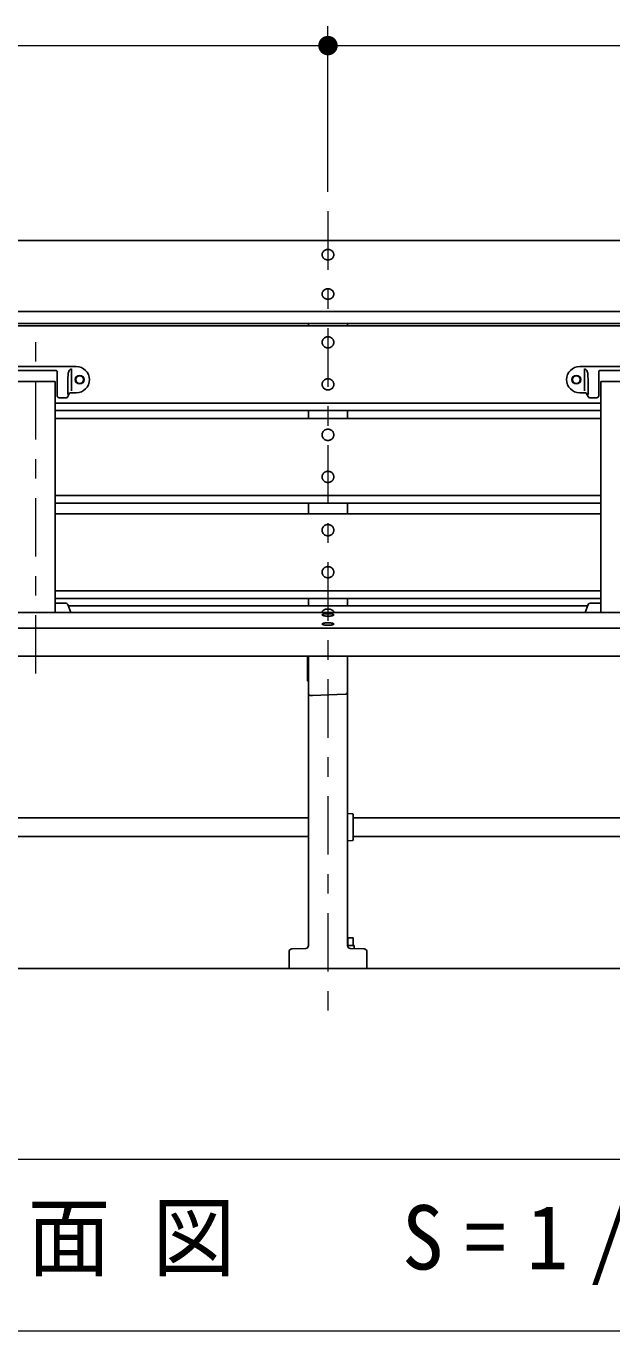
# Model space of a CAD drawing. Units: millimetres on the paper, scale 1:20. Extents: x -365 to 12, y -47 to 257.
# Drawn here: x -270.1 to -240, y 70.8 to 137.8 of the extents above; entities that cross this region are included whole.
import ezdxf

# ---------------------------------------------------------------- set-up
doc = ezdxf.new("R2010")
doc.units = ezdxf.units.MM
doc.linetypes.add('USER2', pattern=[6, 3, -1, 1, -1])
doc.layers.add('LY_1', color=7, linetype='Continuous', lineweight=25)
doc.styles.add('ＭＳ ゴシック', font='')
doc.styles.get('ＭＳ ゴシック').set_extended_font_data('MS Gothic')

# ---------------------------------------------------------------- blocks, each defined once
blk = doc.blocks.new('filled_dot')
at = {"color": 0, "linetype": 'Continuous', "lineweight": -2, "const_width": 1.25}
blk.add_lwpolyline([(-0.625, 0, 1), (0.625, 0, 1)], format="xyb", close=True, dxfattribs=at)

msp = doc.modelspace()

# ---------------------------------------------------------------- linework, layer by layer
at = {"layer": 'LY_1', "lineweight": 13}
for p, q in [((-254.596, 129.276), (-254.596, 137.776)), ((-294.596, 136.776), (-254.596, 136.776)), ((-254.596, 136.776), (-214.596, 136.776)), ((-230.04, 79.647), (-277.84, 79.647)), ((-277.84, 70.847), (-230.04, 70.847))]:
    msp.add_line(p, q, dxfattribs=at)
at = {"layer": 'LY_1', "linetype": 'USER2', "lineweight": 13}
for p, q in [((-254.596, 128.276), (-254.596, 86.345)), ((-269.596, 104.564), (-269.596, 122.462))]:
    msp.add_line(p, q, dxfattribs=at)
at = {"layer": 'LY_1', "color": 4}
for p, q in [((-299.346, 126.776), (-209.846, 126.776)), ((-299.346, 122.523), (-209.846, 122.523)), ((-255.596, 122.523), (-255.596, 122.393)), ((-253.596, 122.523), (-253.596, 122.393)), ((-299.346, 122.393), (-209.846, 122.393)), ((-268.596, 118.05), (-240.596, 118.05)), ((-255.596, 118.05), (-255.596, 117.647)), ((-253.596, 118.05), (-253.596, 117.647)), ((-268.596, 117.647), (-240.596, 117.647)), ((-268.596, 113.304), (-240.596, 113.304)), ((-255.596, 113.304), (-255.596, 112.758)), ((-253.596, 113.304), (-253.596, 112.758)), ((-268.596, 112.758), (-240.596, 112.758)), ((-268.596, 108.415), (-240.596, 108.415)), ((-267.933, 108.045), (-241.258, 108.045)), ((-255.596, 108.415), (-255.596, 108.045)), ((-253.596, 108.415), (-253.596, 108.045)), ((-299.346, 107.689), (-209.846, 107.689)), ((-299.346, 105.459), (-209.846, 105.459)), ((-255.646, 105.459), (-255.646, 104.185)), ((-255.596, 105.459), (-255.596, 90.619)), ((-253.596, 105.459), (-253.596, 90.619)), ((-255.646, 104.185), (-255.596, 104.183)), ((-255.396, 103.435), (-255.5, 103.439)), ((-255.396, 103.435), (-253.692, 103.503)), ((-293.296, 97.162), (-255.596, 97.162)), ((-253.596, 97.391), (-253.341, 97.364)), ((-253.296, 97.315), (-253.296, 96.055)), ((-253.296, 97.162), (-215.896, 97.162)), ((-293.296, 96.207), (-255.596, 96.207)), ((-253.341, 96.005), (-253.596, 95.978)), ((-253.296, 96.207), (-215.896, 96.207)), ((-256.452, 90.44), (-255.74, 90.469)), ((-252.74, 90.44), (-253.452, 90.469)), ((-256.596, 90.29), (-256.596, 89.435)), ((-252.596, 90.29), (-252.596, 89.435)), ((-305.63, 89.435), (-205.846, 89.435))]:
    msp.add_line(p, q, dxfattribs=at)
at = {"layer": 'LY_1'}
for p, q in [((-299.096, 123.137), (-210.096, 123.137)), ((-271.671, 120.315), (-268.596, 120.315)), ((-270.642, 120.108), (-268.596, 120.108)), ((-268.596, 120.315), (-267.521, 120.315)), ((-268.596, 120.108), (-268.55, 120.108)), ((-268.5, 118.815), (-268.5, 120.058)), ((-267.764, 120.204), (-267.764, 119.066)), ((-241.671, 120.315), (-238.596, 120.315)), ((-241.428, 120.204), (-241.428, 119.066)), ((-240.692, 118.815), (-240.692, 120.058)), ((-240.642, 120.108), (-238.596, 120.108)), ((-268.596, 119.545), (-270.596, 119.545)), ((-268.596, 107.689), (-268.596, 119.545)), ((-267.96, 119.29), (-267.96, 118.873)), ((-241.232, 119.29), (-241.232, 118.873)), ((-238.596, 119.545), (-240.596, 119.545)), ((-240.596, 107.689), (-240.596, 119.545)), ((-268.4, 118.715), (-268.043, 118.715)), ((-267.858, 118.952), (-267.955, 118.768)), ((-267.521, 118.965), (-267.836, 118.965)), ((-241.671, 118.965), (-241.356, 118.965)), ((-241.334, 118.952), (-241.237, 118.768)), ((-240.792, 118.715), (-241.149, 118.715)), ((-268.596, 118.44), (-240.596, 118.44)), ((-268.596, 113.694), (-240.596, 113.694)), ((-268.596, 108.805), (-240.596, 108.805)), ((-268.596, 108.175), (-268.052, 108.175)), ((-267.958, 108.11), (-267.798, 107.689)), ((-241.234, 108.11), (-241.394, 107.689)), ((-240.596, 108.175), (-241.14, 108.175)), ((-299.096, 106.898), (-210.096, 106.898)), ((-253.297, 91.01), (-253.596, 91.01)), ((-253.246, 90.61), (-253.596, 90.61)), ((-253.572, 90.61), (-253.572, 91.01)), ((-253.297, 90.61), (-253.297, 91.01)), ((-253.246, 90.461), (-253.246, 90.61))]:
    msp.add_line(p, q, dxfattribs=at)
at = {"layer": 'LY_1', "color": 4}
for points in [[(-254.296, 126.05), (-254.297, 126.073), (-254.3, 126.096), (-254.306, 126.119), (-254.314, 126.142), (-254.324, 126.163), (-254.336, 126.184), (-254.35, 126.204), (-254.366, 126.223), (-254.384, 126.24), (-254.403, 126.256), (-254.424, 126.27), (-254.446, 126.283), (-254.469, 126.293), (-254.493, 126.302), (-254.518, 126.309), (-254.544, 126.315), (-254.57, 126.318), (-254.596, 126.319), (-254.622, 126.318), (-254.648, 126.315), (-254.674, 126.309), (-254.699, 126.302), (-254.723, 126.293), (-254.746, 126.283), (-254.768, 126.27), (-254.789, 126.256), (-254.808, 126.24), (-254.826, 126.223), (-254.842, 126.204), (-254.856, 126.184), (-254.868, 126.163), (-254.878, 126.142), (-254.886, 126.119), (-254.891, 126.096), (-254.895, 126.073), (-254.896, 126.05), (-254.895, 126.026), (-254.891, 126.003), (-254.886, 125.98), (-254.878, 125.958), (-254.868, 125.936), (-254.856, 125.915), (-254.842, 125.895), (-254.826, 125.877), (-254.808, 125.86), (-254.789, 125.844), (-254.768, 125.829), (-254.746, 125.817), (-254.723, 125.806), (-254.699, 125.797), (-254.674, 125.79), (-254.648, 125.785), (-254.622, 125.782), (-254.596, 125.781), (-254.57, 125.782), (-254.544, 125.785), (-254.518, 125.79), (-254.493, 125.797), (-254.469, 125.806), (-254.446, 125.817), (-254.424, 125.829), (-254.403, 125.844), (-254.384, 125.86), (-254.366, 125.877), (-254.35, 125.895), (-254.336, 125.915), (-254.324, 125.936), (-254.314, 125.958), (-254.306, 125.98), (-254.3, 126.003), (-254.297, 126.026)], [(-254.296, 124.033), (-254.297, 124.057), (-254.3, 124.08), (-254.306, 124.103), (-254.314, 124.125), (-254.324, 124.147), (-254.336, 124.168), (-254.35, 124.187), (-254.366, 124.206), (-254.384, 124.223), (-254.403, 124.239), (-254.424, 124.253), (-254.446, 124.266), (-254.469, 124.277), (-254.493, 124.286), (-254.518, 124.293), (-254.544, 124.298), (-254.57, 124.301), (-254.596, 124.302), (-254.622, 124.301), (-254.648, 124.298), (-254.674, 124.293), (-254.699, 124.286), (-254.723, 124.277), (-254.746, 124.266), (-254.768, 124.253), (-254.789, 124.239), (-254.808, 124.223), (-254.826, 124.206), (-254.842, 124.187), (-254.856, 124.168), (-254.868, 124.147), (-254.878, 124.125), (-254.886, 124.103), (-254.891, 124.08), (-254.895, 124.057), (-254.896, 124.033), (-254.895, 124.01), (-254.891, 123.986), (-254.886, 123.964), (-254.878, 123.941), (-254.868, 123.919), (-254.856, 123.899), (-254.842, 123.879), (-254.826, 123.86), (-254.808, 123.843), (-254.789, 123.827), (-254.768, 123.813), (-254.746, 123.8), (-254.723, 123.789), (-254.699, 123.78), (-254.674, 123.773), (-254.648, 123.768), (-254.622, 123.765), (-254.596, 123.764), (-254.57, 123.765), (-254.544, 123.768), (-254.518, 123.773), (-254.493, 123.78), (-254.469, 123.789), (-254.446, 123.8), (-254.424, 123.813), (-254.403, 123.827), (-254.384, 123.843), (-254.366, 123.86), (-254.35, 123.879), (-254.336, 123.899), (-254.324, 123.919), (-254.314, 123.941), (-254.306, 123.964), (-254.3, 123.986), (-254.297, 124.01)], [(-254.296, 121.556), (-254.297, 121.581), (-254.3, 121.606), (-254.306, 121.63), (-254.314, 121.654), (-254.324, 121.678), (-254.336, 121.7), (-254.35, 121.721), (-254.366, 121.741), (-254.384, 121.759), (-254.403, 121.776), (-254.424, 121.792), (-254.446, 121.805), (-254.469, 121.817), (-254.493, 121.826), (-254.518, 121.834), (-254.544, 121.839), (-254.57, 121.843), (-254.596, 121.844), (-254.622, 121.843), (-254.648, 121.839), (-254.674, 121.834), (-254.699, 121.826), (-254.723, 121.817), (-254.746, 121.805), (-254.768, 121.792), (-254.789, 121.776), (-254.808, 121.759), (-254.826, 121.741), (-254.842, 121.721), (-254.856, 121.7), (-254.868, 121.678), (-254.878, 121.654), (-254.886, 121.63), (-254.891, 121.606), (-254.895, 121.581), (-254.896, 121.556), (-254.895, 121.531), (-254.891, 121.506), (-254.886, 121.482), (-254.878, 121.458), (-254.868, 121.434), (-254.856, 121.412), (-254.842, 121.391), (-254.826, 121.371), (-254.808, 121.353), (-254.789, 121.336), (-254.768, 121.32), (-254.746, 121.307), (-254.723, 121.295), (-254.699, 121.286), (-254.674, 121.278), (-254.648, 121.273), (-254.622, 121.269), (-254.596, 121.268), (-254.57, 121.269), (-254.544, 121.273), (-254.518, 121.278), (-254.493, 121.286), (-254.469, 121.295), (-254.446, 121.307), (-254.424, 121.32), (-254.403, 121.336), (-254.384, 121.353), (-254.366, 121.371), (-254.35, 121.391), (-254.336, 121.412), (-254.324, 121.434), (-254.314, 121.458), (-254.306, 121.482), (-254.3, 121.506), (-254.297, 121.531)], [(-254.296, 119.399), (-254.297, 119.424), (-254.3, 119.449), (-254.306, 119.473), (-254.314, 119.497), (-254.324, 119.52), (-254.336, 119.543), (-254.35, 119.564), (-254.366, 119.584), (-254.384, 119.602), (-254.403, 119.619), (-254.424, 119.634), (-254.446, 119.648), (-254.469, 119.659), (-254.493, 119.669), (-254.518, 119.677), (-254.544, 119.682), (-254.57, 119.685), (-254.596, 119.686), (-254.622, 119.685), (-254.648, 119.682), (-254.674, 119.677), (-254.699, 119.669), (-254.723, 119.659), (-254.746, 119.648), (-254.768, 119.634), (-254.789, 119.619), (-254.808, 119.602), (-254.826, 119.584), (-254.842, 119.564), (-254.856, 119.543), (-254.868, 119.52), (-254.878, 119.497), (-254.886, 119.473), (-254.891, 119.449), (-254.895, 119.424), (-254.896, 119.399), (-254.895, 119.374), (-254.891, 119.349), (-254.886, 119.324), (-254.878, 119.3), (-254.868, 119.277), (-254.856, 119.255), (-254.842, 119.234), (-254.826, 119.214), (-254.808, 119.195), (-254.789, 119.178), (-254.768, 119.163), (-254.746, 119.15), (-254.723, 119.138), (-254.699, 119.129), (-254.674, 119.121), (-254.648, 119.116), (-254.622, 119.112), (-254.596, 119.111), (-254.57, 119.112), (-254.544, 119.116), (-254.518, 119.121), (-254.493, 119.129), (-254.469, 119.138), (-254.446, 119.15), (-254.424, 119.163), (-254.403, 119.178), (-254.384, 119.195), (-254.366, 119.214), (-254.35, 119.234), (-254.336, 119.255), (-254.324, 119.277), (-254.314, 119.3), (-254.306, 119.324), (-254.3, 119.349), (-254.297, 119.374)], [(-254.296, 116.81), (-254.297, 116.835), (-254.3, 116.86), (-254.306, 116.885), (-254.314, 116.909), (-254.324, 116.932), (-254.336, 116.954), (-254.35, 116.975), (-254.366, 116.995), (-254.384, 117.014), (-254.403, 117.031), (-254.424, 117.046), (-254.446, 117.059), (-254.469, 117.071), (-254.493, 117.08), (-254.518, 117.088), (-254.544, 117.093), (-254.57, 117.097), (-254.596, 117.098), (-254.622, 117.097), (-254.648, 117.093), (-254.674, 117.088), (-254.699, 117.08), (-254.723, 117.071), (-254.746, 117.059), (-254.768, 117.046), (-254.789, 117.031), (-254.808, 117.014), (-254.826, 116.995), (-254.842, 116.975), (-254.856, 116.954), (-254.868, 116.932), (-254.878, 116.909), (-254.886, 116.885), (-254.891, 116.86), (-254.895, 116.835), (-254.896, 116.81), (-254.895, 116.785), (-254.891, 116.76), (-254.886, 116.736), (-254.878, 116.712), (-254.868, 116.689), (-254.856, 116.666), (-254.842, 116.645), (-254.826, 116.625), (-254.808, 116.607), (-254.789, 116.59), (-254.768, 116.575), (-254.746, 116.561), (-254.723, 116.55), (-254.699, 116.54), (-254.674, 116.532), (-254.648, 116.527), (-254.622, 116.524), (-254.596, 116.523), (-254.57, 116.524), (-254.544, 116.527), (-254.518, 116.532), (-254.493, 116.54), (-254.469, 116.55), (-254.446, 116.561), (-254.424, 116.575), (-254.403, 116.59), (-254.384, 116.607), (-254.366, 116.625), (-254.35, 116.645), (-254.336, 116.666), (-254.324, 116.689), (-254.314, 116.712), (-254.306, 116.736), (-254.3, 116.76), (-254.297, 116.785)], [(-254.296, 114.653), (-254.297, 114.678), (-254.3, 114.703), (-254.306, 114.727), (-254.314, 114.751), (-254.324, 114.775), (-254.336, 114.797), (-254.35, 114.818), (-254.366, 114.838), (-254.384, 114.856), (-254.403, 114.873), (-254.424, 114.889), (-254.446, 114.902), (-254.469, 114.914), (-254.493, 114.923), (-254.518, 114.931), (-254.544, 114.936), (-254.57, 114.939), (-254.596, 114.941), (-254.622, 114.939), (-254.648, 114.936), (-254.674, 114.931), (-254.699, 114.923), (-254.723, 114.914), (-254.746, 114.902), (-254.768, 114.889), (-254.789, 114.873), (-254.808, 114.856), (-254.826, 114.838), (-254.842, 114.818), (-254.856, 114.797), (-254.868, 114.775), (-254.878, 114.751), (-254.886, 114.727), (-254.891, 114.703), (-254.895, 114.678), (-254.896, 114.653), (-254.895, 114.628), (-254.891, 114.603), (-254.886, 114.579), (-254.878, 114.555), (-254.868, 114.531), (-254.856, 114.509), (-254.842, 114.488), (-254.826, 114.468), (-254.808, 114.45), (-254.789, 114.433), (-254.768, 114.417), (-254.746, 114.404), (-254.723, 114.392), (-254.699, 114.383), (-254.674, 114.375), (-254.648, 114.37), (-254.622, 114.366), (-254.596, 114.365), (-254.57, 114.366), (-254.544, 114.37), (-254.518, 114.375), (-254.493, 114.383), (-254.469, 114.392), (-254.446, 114.404), (-254.424, 114.417), (-254.403, 114.433), (-254.384, 114.45), (-254.366, 114.468), (-254.35, 114.488), (-254.336, 114.509), (-254.324, 114.531), (-254.314, 114.555), (-254.306, 114.579), (-254.3, 114.603), (-254.297, 114.628)], [(-254.296, 111.921), (-254.297, 111.946), (-254.3, 111.97), (-254.306, 111.995), (-254.314, 112.019), (-254.324, 112.042), (-254.336, 112.064), (-254.35, 112.085), (-254.366, 112.105), (-254.384, 112.124), (-254.403, 112.141), (-254.424, 112.156), (-254.446, 112.17), (-254.469, 112.181), (-254.493, 112.191), (-254.518, 112.198), (-254.544, 112.204), (-254.57, 112.207), (-254.596, 112.208), (-254.622, 112.207), (-254.648, 112.204), (-254.674, 112.198), (-254.699, 112.191), (-254.723, 112.181), (-254.746, 112.17), (-254.768, 112.156), (-254.789, 112.141), (-254.808, 112.124), (-254.826, 112.105), (-254.842, 112.085), (-254.856, 112.064), (-254.868, 112.042), (-254.878, 112.019), (-254.886, 111.995), (-254.891, 111.97), (-254.895, 111.946), (-254.896, 111.921), (-254.895, 111.895), (-254.891, 111.871), (-254.886, 111.846), (-254.878, 111.822), (-254.868, 111.799), (-254.856, 111.777), (-254.842, 111.756), (-254.826, 111.736), (-254.808, 111.717), (-254.789, 111.7), (-254.768, 111.685), (-254.746, 111.671), (-254.723, 111.66), (-254.699, 111.65), (-254.674, 111.643), (-254.648, 111.637), (-254.622, 111.634), (-254.596, 111.633), (-254.57, 111.634), (-254.544, 111.637), (-254.518, 111.643), (-254.493, 111.65), (-254.469, 111.66), (-254.446, 111.671), (-254.424, 111.685), (-254.403, 111.7), (-254.384, 111.717), (-254.366, 111.736), (-254.35, 111.756), (-254.336, 111.777), (-254.324, 111.799), (-254.314, 111.822), (-254.306, 111.846), (-254.3, 111.871), (-254.297, 111.895)], [(-254.296, 109.763), (-254.297, 109.788), (-254.3, 109.813), (-254.306, 109.838), (-254.314, 109.862), (-254.324, 109.885), (-254.336, 109.907), (-254.35, 109.928), (-254.366, 109.948), (-254.384, 109.967), (-254.403, 109.984), (-254.424, 109.999), (-254.446, 110.012), (-254.469, 110.024), (-254.493, 110.034), (-254.518, 110.041), (-254.544, 110.047), (-254.57, 110.05), (-254.596, 110.051), (-254.622, 110.05), (-254.648, 110.047), (-254.674, 110.041), (-254.699, 110.034), (-254.723, 110.024), (-254.746, 110.012), (-254.768, 109.999), (-254.789, 109.984), (-254.808, 109.967), (-254.826, 109.948), (-254.842, 109.928), (-254.856, 109.907), (-254.868, 109.885), (-254.878, 109.862), (-254.886, 109.838), (-254.891, 109.813), (-254.895, 109.788), (-254.896, 109.763), (-254.895, 109.738), (-254.891, 109.713), (-254.886, 109.689), (-254.878, 109.665), (-254.868, 109.642), (-254.856, 109.619), (-254.842, 109.598), (-254.826, 109.578), (-254.808, 109.56), (-254.789, 109.543), (-254.768, 109.528), (-254.746, 109.514), (-254.723, 109.503), (-254.699, 109.493), (-254.674, 109.485), (-254.648, 109.48), (-254.622, 109.477), (-254.596, 109.476), (-254.57, 109.477), (-254.544, 109.48), (-254.518, 109.485), (-254.493, 109.493), (-254.469, 109.503), (-254.446, 109.514), (-254.424, 109.528), (-254.403, 109.543), (-254.384, 109.56), (-254.366, 109.578), (-254.35, 109.598), (-254.336, 109.619), (-254.324, 109.642), (-254.314, 109.665), (-254.306, 109.689), (-254.3, 109.713), (-254.297, 109.738)], [(-254.296, 107.574), (-254.297, 107.579), (-254.3, 107.585), (-254.306, 107.59), (-254.314, 107.595), (-254.324, 107.6), (-254.336, 107.605), (-254.35, 107.61), (-254.366, 107.614), (-254.384, 107.618), (-254.403, 107.622), (-254.424, 107.625), (-254.446, 107.628), (-254.469, 107.63), (-254.493, 107.632), (-254.518, 107.634), (-254.544, 107.635), (-254.57, 107.636), (-254.596, 107.636), (-254.622, 107.636), (-254.648, 107.635), (-254.674, 107.634), (-254.699, 107.632), (-254.723, 107.63), (-254.746, 107.628), (-254.768, 107.625), (-254.789, 107.622), (-254.808, 107.618), (-254.826, 107.614), (-254.842, 107.61), (-254.856, 107.605), (-254.868, 107.6), (-254.878, 107.595), (-254.886, 107.59), (-254.891, 107.585), (-254.895, 107.579), (-254.896, 107.574), (-254.895, 107.568), (-254.891, 107.563), (-254.886, 107.558), (-254.878, 107.552), (-254.868, 107.547), (-254.856, 107.543), (-254.842, 107.538), (-254.826, 107.534), (-254.808, 107.53), (-254.789, 107.526), (-254.768, 107.523), (-254.746, 107.52), (-254.723, 107.517), (-254.699, 107.515), (-254.674, 107.513), (-254.648, 107.512), (-254.622, 107.512), (-254.596, 107.511), (-254.57, 107.512), (-254.544, 107.512), (-254.518, 107.513), (-254.493, 107.515), (-254.469, 107.517), (-254.446, 107.52), (-254.424, 107.523), (-254.403, 107.526), (-254.384, 107.53), (-254.366, 107.534), (-254.35, 107.538), (-254.336, 107.543), (-254.324, 107.547), (-254.314, 107.552), (-254.306, 107.558), (-254.3, 107.563), (-254.297, 107.568)], [(-254.296, 107.106), (-254.297, 107.111), (-254.3, 107.117), (-254.306, 107.122), (-254.314, 107.127), (-254.324, 107.132), (-254.336, 107.137), (-254.35, 107.142), (-254.366, 107.146), (-254.384, 107.15), (-254.403, 107.154), (-254.424, 107.157), (-254.446, 107.16), (-254.469, 107.162), (-254.493, 107.165), (-254.518, 107.166), (-254.544, 107.167), (-254.57, 107.168), (-254.596, 107.168), (-254.622, 107.168), (-254.648, 107.167), (-254.674, 107.166), (-254.699, 107.165), (-254.723, 107.162), (-254.746, 107.16), (-254.768, 107.157), (-254.789, 107.154), (-254.808, 107.15), (-254.826, 107.146), (-254.842, 107.142), (-254.856, 107.137), (-254.868, 107.132), (-254.878, 107.127), (-254.886, 107.122), (-254.891, 107.117), (-254.895, 107.111), (-254.896, 107.106), (-254.895, 107.1), (-254.891, 107.095), (-254.886, 107.09), (-254.878, 107.085), (-254.868, 107.08), (-254.856, 107.075), (-254.842, 107.07), (-254.826, 107.066), (-254.808, 107.062), (-254.789, 107.058), (-254.768, 107.055), (-254.746, 107.052), (-254.723, 107.049), (-254.699, 107.047), (-254.674, 107.046), (-254.648, 107.045), (-254.622, 107.044), (-254.596, 107.044), (-254.57, 107.044), (-254.544, 107.045), (-254.518, 107.046), (-254.493, 107.047), (-254.469, 107.049), (-254.446, 107.052), (-254.424, 107.055), (-254.403, 107.058), (-254.384, 107.062), (-254.366, 107.066), (-254.35, 107.07), (-254.336, 107.075), (-254.324, 107.08), (-254.314, 107.085), (-254.306, 107.09), (-254.3, 107.095), (-254.297, 107.1)]]:
    msp.add_lwpolyline(points, close=True, dxfattribs=at)
at = {"layer": 'LY_1'}
for points in [[(-267.764, 120.204), (-267.802, 120.185), (-267.837, 120.162), (-267.866, 120.135), (-267.892, 120.103), (-267.909, 120.066), (-267.921, 120.024), (-267.929, 119.975), (-267.935, 119.919), (-267.94, 119.85), (-267.944, 119.774), (-267.948, 119.694), (-267.951, 119.613), (-267.953, 119.533), (-267.955, 119.457), (-267.957, 119.388), (-267.958, 119.33), (-267.959, 119.285), (-267.96, 119.255), (-267.96, 119.244), (-267.96, 119.255), (-267.96, 119.29)], [(-241.428, 120.204), (-241.39, 120.185), (-241.355, 120.162), (-241.325, 120.135), (-241.3, 120.103), (-241.283, 120.066), (-241.271, 120.024), (-241.263, 119.975), (-241.257, 119.919), (-241.252, 119.85), (-241.248, 119.774), (-241.244, 119.694), (-241.241, 119.613), (-241.239, 119.533), (-241.237, 119.457), (-241.235, 119.388), (-241.234, 119.33), (-241.233, 119.285), (-241.232, 119.255), (-241.232, 119.244), (-241.232, 119.255), (-241.232, 119.29)]]:
    msp.add_lwpolyline(points, dxfattribs=at)
at = {"layer": 'LY_1', "color": 4}
msp.add_lwpolyline([(-254.302, 107.689), (-254.297, 107.709), (-254.297, 107.73), (-254.302, 107.751), (-254.314, 107.771), (-254.33, 107.79), (-254.351, 107.808), (-254.378, 107.824), (-254.408, 107.839), (-254.441, 107.851), (-254.478, 107.86), (-254.516, 107.867), (-254.557, 107.871), (-254.598, 107.873), (-254.638, 107.871), (-254.679, 107.867), (-254.717, 107.86), (-254.753, 107.85), (-254.787, 107.838), (-254.817, 107.823), (-254.842, 107.807), (-254.863, 107.789), (-254.879, 107.77), (-254.89, 107.749), (-254.895, 107.729), (-254.895, 107.709), (-254.89, 107.689)], dxfattribs=at)
at = {"layer": 'LY_1', "lineweight": 13}
for centre in [(-267.346, 119.64), (-241.846, 119.64)]:
    msp.add_circle(centre, 0.225, dxfattribs=at)
at = {"layer": 'LY_1'}
for centre in [(-267.346, 119.64), (-241.846, 119.64)]:
    msp.add_circle(centre, 0.2, dxfattribs=at)
for centre, radius, start, end in [((-268.55, 120.058), 0.05, 359.99999, 90), ((-267.521, 119.64), 0.675, 270, 90), ((-241.671, 119.64), 0.675, 90, 270), ((-240.642, 120.058), 0.05, 90, 180), ((-268.4, 118.815), 0.1, 180, 270), ((-268.043, 118.815), 0.1, 270, 332.13251), ((-267.836, 118.94), 0.025, 90, 152.13251), ((-241.356, 118.94), 0.025, 27.86749, 90), ((-241.149, 118.815), 0.1, 207.86749, 270), ((-240.792, 118.815), 0.1, 270, 0), ((-268.052, 108.075), 0.1, 20.79686, 90), ((-241.14, 108.075), 0.1, 90, 159.20314)]:
    msp.add_arc(centre, radius, start, end, dxfattribs=at)
at = {"layer": 'LY_1', "color": 4}
for centre, radius, start, end in [((-255.496, 103.539), 0.1, 179.99992, 267.70932), ((-253.696, 103.603), 0.1, 272.29054, 359.99996), ((-253.346, 97.315), 0.05, 0, 83.99099), ((-253.346, 96.055), 0.05, 276.009, 0), ((-256.446, 90.29), 0.15, 92.29005, 179.99996), ((-255.746, 90.619), 0.15, 272.29, 0), ((-253.446, 90.619), 0.15, 179.99996, 267.70997), ((-252.746, 90.29), 0.15, 0, 87.70991)]:
    msp.add_arc(centre, radius, start, end, dxfattribs=at)

# ---------------------------------------------------------------- block references
at = {"layer": 'LY_1', "lineweight": 13, "xscale": 0.4, "yscale": 0.4, "rotation": 180}
msp.add_blockref('filled_dot', (-254.596, 136.776), dxfattribs=at)

# ---------------------------------------------------------------- texts
at = {"layer": 'LY_1', "insert": (-276.44, 75.247), "char_height": 3.299, "attachment_point": 4, "style": 'ＭＳ ゴシック'}
msp.add_mtext('\\T1.5;\\W0.95;正面図\u3000S=1/20', dxfattribs=at)

doc.saveas('drawing.dxf')
